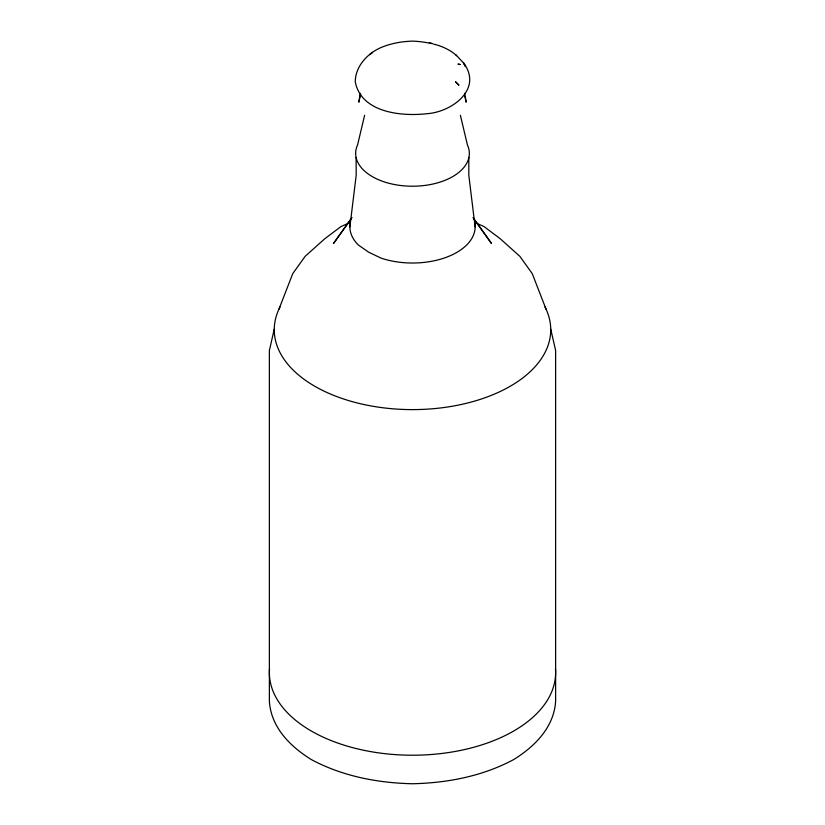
<?xml version="1.0" encoding="UTF-8"?>
<svg xmlns="http://www.w3.org/2000/svg" width="825" height="825" viewBox="0 0 825 825"><rect width="100%" height="100%" fill="white"/><g stroke="black" fill="none" stroke-linecap="round" stroke-linejoin="round"><path stroke-width="1.24" d="M468.827 157.4L468.806 175.24L475.118 226.865M349.882 226.865L356.194 175.24L356.122 157.42M360.278 93.349L358.823 102.197L360.659 94.184M274.251 329.144L269.373 350.532L269.373 701.116C270.92 727.207 290.214 746.522 311.293 759.547C342.396 776.222 377.458 782.966 412.5 783.75C447.542 782.966 482.604 776.222 513.707 759.547C534.786 746.522 554.08 727.207 555.627 701.116L555.627 350.532L550.749 329.144M364.619 115.273L357.586 144.911A56.842 32.825 0 0 0 412.5 186.223A56.842 32.825 0 0 0 467.414 144.911L460.381 115.273M278.963 309.138L292.772 273.58L305.157 256.317L324.854 238.683L340.942 226.586L349.088 222.967M352.017 217.511L333.486 243.519L351.048 218.934M369.713 54.656L372.426 52.326L369.868 54.512M429.371 42.993C440.808 45.344 418.492 40.373 409.973 41.25C399.599 41.755 389.297 43.88 379.768 48.087C366.723 54.295 355.462 66.639 355.245 81.747C361.133 112.716 401.414 116.645 427.319 113.675C452.079 111.891 483.275 88.873 463.403 62.752L465.506 66.516L463.712 63.102L456.204 55.182L456.627 55.657C450.151 49.84 442.004 46.128 433.579 44.086M475.912 222.967L484.058 226.586L500.146 238.683L519.843 256.317L532.228 273.58L546.037 309.138M472.983 217.511L491.514 243.519L473.952 218.934M464.867 96.473L466.177 102.197L464.722 93.349M474.581 222.152A62.617 36.156 0 0 1 447.284 256.926A62.617 36.156 0 0 1 381.191 258.173L368.641 252.192L358.277 244.943A62.617 36.156 0 0 1 350.419 222.152M555.493 669.003A143.127 82.634 0 0 1 412.5 755.215A143.127 82.634 0 0 1 269.507 669.003M545.005 307.044A138.249 79.819 0 0 1 412.5 409.613A138.249 79.819 0 0 1 279.995 307.044M458.844 85.058L455.544 81.758L458.844 85.058M460.02 64.525L458.153 64.113L460.02 64.525"/></g></svg>
